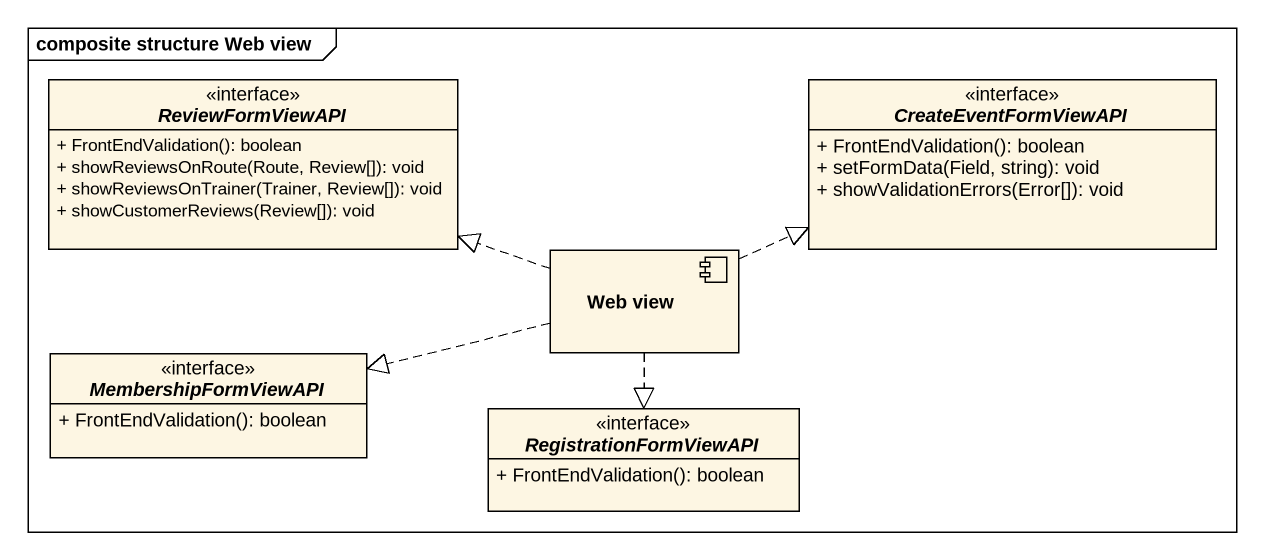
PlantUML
@startuml
mainframe composite structure Web view
allowmixing
hide circle
hide empty members
skinparam classAttributeIconSize 0
interface ReviewFormViewAPI {
  + FrontEndValidation(): boolean
  + showReviewsOnRoute(Route, Review[]): void
  + showReviewsOnTrainer(Trainer, Review[]): void
  + showCustomerReviews(Review[]): void
}
interface CreateEventFormViewAPI {
  + FrontEndValidation(): boolean
  + setFormData(Field, string): void
  + showValidationErrors(Error[]): void
}
component "Web view" as Web_view
interface MembershipFormViewAPI {
  + FrontEndValidation(): boolean
}
interface RegistrationFormViewAPI {
  + FrontEndValidation(): boolean
}
Web_view .left.|> ReviewFormViewAPI
Web_view .right.|> CreateEventFormViewAPI
Web_view .left.|> MembershipFormViewAPI
Web_view ..|> RegistrationFormViewAPI
@enduml
